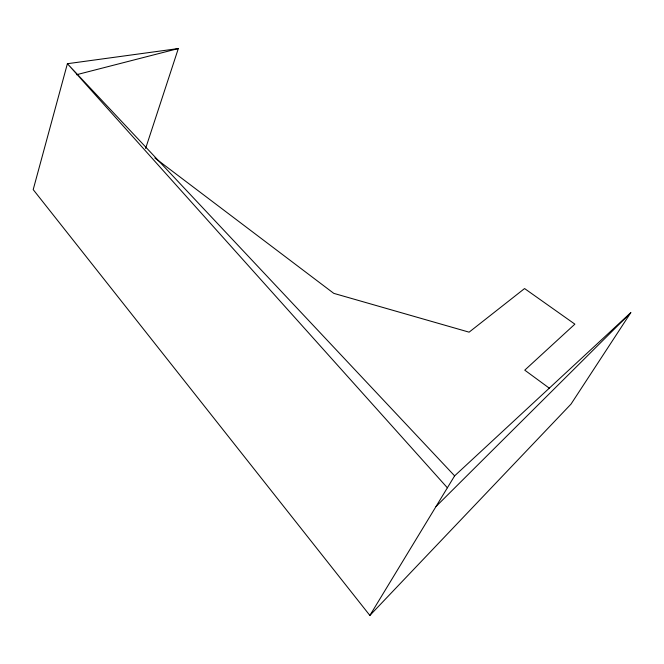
<?xml version="1.0" encoding="UTF-8"?>
<svg xmlns="http://www.w3.org/2000/svg" width="664" height="664" viewBox="0 0 664 664"><rect width="100%" height="100%" fill="white"/><g stroke="black" fill="none" stroke-linecap="round" stroke-linejoin="round"><path stroke-width="1" d="M145.599 148.504L178.325 48.555L67.396 63.711L33.2 189.605L369.873 615.445L570.999 404.119L630.8 312.669L454.624 475.864L369.873 615.445M436.024 506.507L630.8 312.669M76.476 74.733L178.325 48.555M549.535 388.349L524.759 370.155L574.875 324.148L524.568 288.549L469.108 332.166L333.784 293.363L154.853 157.949M454.624 475.864L67.396 63.711L447.378 487.799"/></g></svg>
